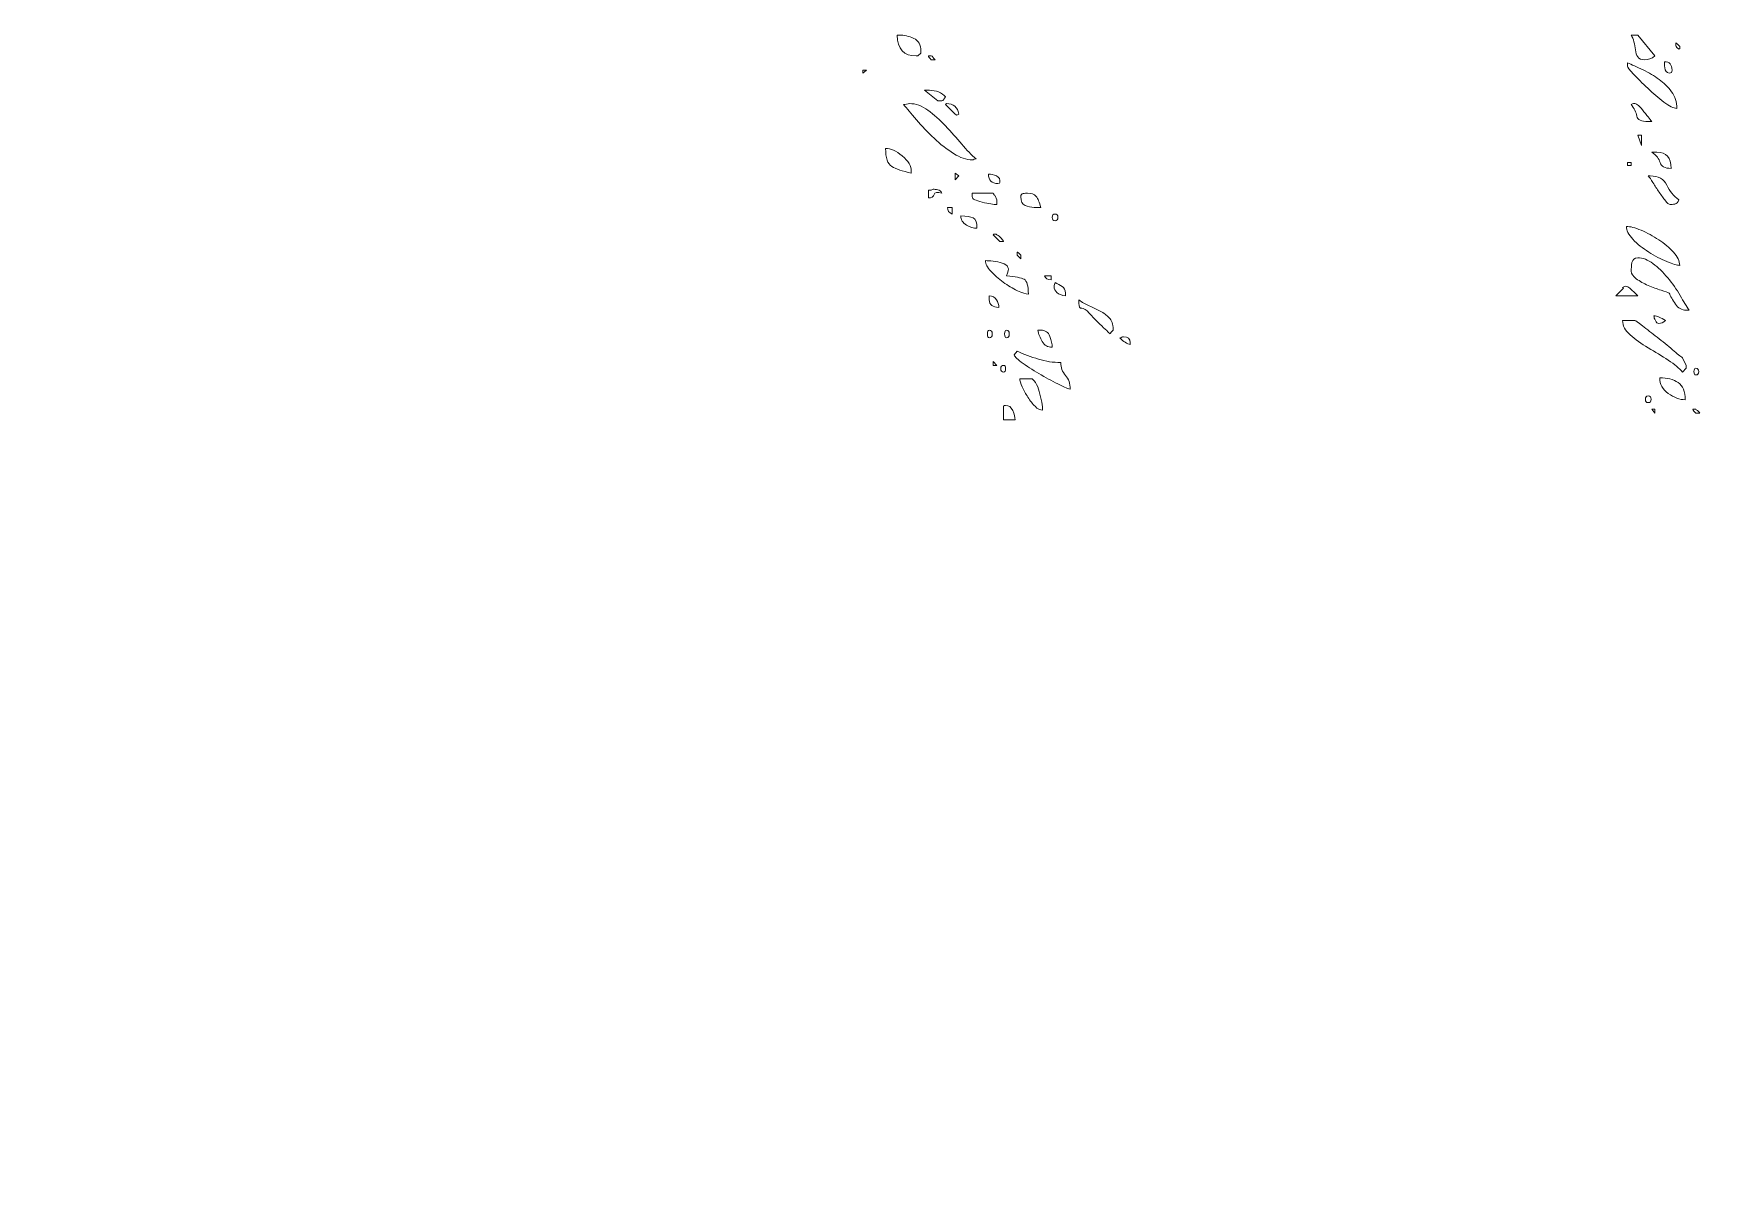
# Model space of a CAD drawing. Extents: x 915 to 2086, y -2344 to -655.
# Drawn here: x 1070.5 to 1226, y -866.4 to -759.9 of the extents above; entities that cross this region are included whole.
import ezdxf

# ---------------------------------------------------------------- set-up
doc = ezdxf.new("R2010")
doc.units = 0
doc.header["$MEASUREMENT"] = 0
doc.layers.add('Layer 1', color=7, linetype='Continuous')

# ---------------------------------------------------------------- blocks, each defined once
blk = doc.blocks.new('block 2')
at = {"layer": 'Layer 1', "lineweight": 0}
for points in [[(1147.5, -763.32), (1147.15, -763.59), (1147.15, -763.32), (1147.5, -763.32)], [(1219.14, -769.31), (1219.14, -770.27), (1218.79, -769.31), (1219.14, -769.31)], [(1218.18, -771.86), (1218.18, -772.12), (1217.83, -772.12), (1217.83, -771.86), (1218.18, -771.86)], [(1156.04, -773.09), (1155.68, -773.45), (1155.68, -772.83), (1156.04, -773.09)], [(1159.56, -790.61), (1159.21, -790.61), (1159.21, -790.25), (1159.56, -790.61)], [(1220.38, -794.66), (1220.38, -795.01), (1220.11, -794.66), (1220.38, -794.66)]]:
    blk.add_lwpolyline(points, dxfattribs=at)
for points, knots in [([(2085.86, -929.01), (2085.63, -928.87), (2085.41, -928.75), (2085.18, -928.61), (2085.18, -928.61), (2085.18, -716.49), (2085.18, -716.49), (2085.18, -682.75), (2057.73, -655.31), (2024, -655.31), (2024, -655.31), (976.9, -655.31), (976.9, -655.31), (943.16, -655.31), (915.72, -682.75), (915.72, -716.49), (915.72, -716.49), (915.72, -928.61), (915.72, -928.61), (915.49, -928.75), (915.27, -928.87), (915.04, -929.01), (915.04, -929.01), (915.28, -929.05), (915.72, -929.14), (915.72, -929.14), (915.72, -2282.96), (915.72, -2282.96), (915.72, -2316.7), (943.16, -2344.14), (976.9, -2344.14), (976.9, -2344.14), (2024, -2344.14), (2024, -2344.14), (2057.73, -2344.14), (2085.18, -2316.7), (2085.18, -2282.96), (2085.18, -2282.96), (2085.18, -929.14), (2085.18, -929.14), (2085.62, -929.05), (2085.86, -929.01), (2085.86, -929.01)], [0, 0, 0, 0, 1, 1, 1, 2, 2, 2, 3, 3, 3, 4, 4, 4, 5, 5, 5, 6, 6, 6, 7, 7, 7, 8, 8, 8, 9, 9, 9, 10, 10, 10, 11, 11, 11, 12, 12, 12, 13, 13, 13, 14, 14, 14, 14]), ([(1152.52, -761.74), (1152.52, -761.74), (1152.25, -762), (1152.25, -762), (1152.25, -762), (1152.08, -762), (1152.08, -762), (1150.96, -762), (1150.37, -761.36), (1150.32, -760.07), (1150.32, -760.07), (1150.49, -760.07), (1150.49, -760.07), (1150.96, -760.07), (1151.42, -760.17), (1151.86, -760.37), (1152.3, -760.58), (1152.52, -760.98), (1152.52, -761.56), (1152.52, -761.56), (1152.52, -761.74), (1152.52, -761.74)], [0, 0, 0, 0, 1, 1, 1, 2, 2, 2, 3, 3, 3, 4, 4, 4, 5, 5, 5, 6, 6, 6, 7, 7, 7, 7]), ([(1218.79, -760.07), (1218.79, -760.07), (1220.38, -762), (1220.38, -762), (1220.08, -762.24), (1219.76, -762.35), (1219.41, -762.35), (1219.12, -762.35), (1218.91, -762.27), (1218.79, -762.09), (1218.68, -761.91), (1218.6, -761.69), (1218.57, -761.43), (1218.54, -761.17), (1218.5, -760.92), (1218.44, -760.68), (1218.38, -760.45), (1218.29, -760.24), (1218.18, -760.07), (1218.18, -760.07), (1218.79, -760.07), (1218.79, -760.07)], [0, 0, 0, 0, 1, 1, 1, 2, 2, 2, 3, 3, 3, 4, 4, 4, 5, 5, 5, 6, 6, 6, 7, 7, 7, 7]), ([(1222.58, -761.38), (1222.58, -761.38), (1222.4, -761.21), (1222.4, -761.21), (1222.34, -761.15), (1222.31, -761.09), (1222.31, -761.03), (1222.31, -761.03), (1222.31, -760.77), (1222.31, -760.77), (1222.31, -760.77), (1222.49, -760.94), (1222.49, -760.94), (1222.49, -760.94), (1222.58, -761.03), (1222.58, -761.03), (1222.58, -761.03), (1222.67, -761.12), (1222.67, -761.12), (1222.67, -761.12), (1222.67, -761.21), (1222.67, -761.21), (1222.67, -761.21), (1222.67, -761.3), (1222.67, -761.3), (1222.67, -761.3), (1222.58, -761.38), (1222.58, -761.38)], [0, 0, 0, 0, 1, 1, 1, 2, 2, 2, 3, 3, 3, 4, 4, 4, 5, 5, 5, 6, 6, 6, 7, 7, 7, 8, 8, 8, 9, 9, 9, 9]), ([(1153.22, -762), (1153.22, -762), (1153.48, -762), (1153.48, -762), (1153.54, -762), (1153.6, -762.04), (1153.66, -762.13), (1153.72, -762.22), (1153.78, -762.3), (1153.84, -762.35), (1153.84, -762.35), (1153.48, -762.35), (1153.48, -762.35), (1153.31, -762.18), (1153.22, -762.06), (1153.22, -762)], [0, 0, 0, 0, 1, 1, 1, 2, 2, 2, 3, 3, 3, 4, 4, 4, 5, 5, 5, 5]), ([(1221.21, -766.27), (1220.71, -765.89), (1220.22, -765.46), (1219.72, -764.99), (1219.22, -764.52), (1218.78, -764.08), (1218.4, -763.67), (1218.02, -763.27), (1217.83, -763.03), (1217.83, -762.97), (1217.83, -762.97), (1217.83, -762.62), (1217.83, -762.62), (1218.24, -762.79), (1218.72, -763.02), (1219.28, -763.28), (1219.83, -763.54), (1220.33, -763.84), (1220.77, -764.16), (1221.21, -764.48), (1221.59, -764.86), (1221.92, -765.3), (1222.24, -765.74), (1222.4, -766.26), (1222.4, -766.84), (1222.11, -766.84), (1221.71, -766.65), (1221.21, -766.27)], [0, 0, 0, 0, 1, 1, 1, 2, 2, 2, 3, 3, 3, 4, 4, 4, 5, 5, 5, 6, 6, 6, 7, 7, 7, 8, 8, 8, 9, 9, 9, 9]), ([(1221.7, -763.59), (1221.46, -763.53), (1221.33, -763.36), (1221.3, -763.1), (1221.27, -762.84), (1221.26, -762.65), (1221.26, -762.53), (1221.73, -762.53), (1221.96, -762.79), (1221.96, -763.32), (1221.96, -763.5), (1221.88, -763.59), (1221.7, -763.59)], [0, 0, 0, 0, 1, 1, 1, 2, 2, 2, 3, 3, 3, 4, 4, 4, 4]), ([(1153.18, -767.02), (1153.73, -767.43), (1154.28, -767.91), (1154.8, -768.47), (1155.33, -769.03), (1155.83, -769.59), (1156.3, -770.14), (1156.77, -770.7), (1157.21, -771.16), (1157.62, -771.51), (1157.56, -771.51), (1157.5, -771.52), (1157.45, -771.55), (1157.39, -771.58), (1157.33, -771.6), (1157.27, -771.6), (1156.74, -771.6), (1156.17, -771.41), (1155.55, -771.02), (1154.94, -770.64), (1154.33, -770.17), (1153.75, -769.61), (1153.16, -769.06), (1152.62, -768.49), (1152.12, -767.9), (1151.62, -767.31), (1151.22, -766.84), (1150.93, -766.49), (1150.99, -766.49), (1151.08, -766.48), (1151.2, -766.45), (1151.31, -766.42), (1151.4, -766.4), (1151.46, -766.4), (1152.05, -766.4), (1152.62, -766.61), (1153.18, -767.02)], [0, 0, 0, 0, 1, 1, 1, 2, 2, 2, 3, 3, 3, 4, 4, 4, 5, 5, 5, 6, 6, 6, 7, 7, 7, 8, 8, 8, 9, 9, 9, 10, 10, 10, 11, 11, 11, 12, 12, 12, 12]), ([(1153.31, -765.17), (1153.95, -765.17), (1154.45, -765.37), (1154.8, -765.79), (1154.75, -765.84), (1154.69, -765.92), (1154.63, -766.01), (1154.57, -766.09), (1154.51, -766.14), (1154.45, -766.14), (1154.45, -766.14), (1154.1, -766.14), (1154.1, -766.14), (1154.1, -766.14), (1152.87, -765.17), (1152.87, -765.17), (1152.87, -765.17), (1153.31, -765.17), (1153.31, -765.17)], [0, 0, 0, 0, 1, 1, 1, 2, 2, 2, 3, 3, 3, 4, 4, 4, 5, 5, 5, 6, 6, 6, 6]), ([(1154.89, -766.4), (1155.54, -766.4), (1155.92, -766.73), (1156.04, -767.37), (1156.04, -767.37), (1155.86, -767.46), (1155.86, -767.46), (1155.86, -767.46), (1155.68, -767.37), (1155.68, -767.37), (1155.68, -767.37), (1154.8, -766.49), (1154.8, -766.49), (1154.8, -766.49), (1154.89, -766.4), (1154.89, -766.4)], [0, 0, 0, 0, 1, 1, 1, 2, 2, 2, 3, 3, 3, 4, 4, 4, 5, 5, 5, 5]), ([(1218.71, -767.55), (1218.65, -767.19), (1218.47, -766.84), (1218.18, -766.49), (1218.24, -766.43), (1218.35, -766.4), (1218.53, -766.4), (1218.71, -766.4), (1218.98, -766.65), (1219.37, -767.15), (1219.75, -767.65), (1220, -767.96), (1220.11, -768.07), (1220.11, -768.07), (1219.76, -768.07), (1219.76, -768.07), (1219.12, -768.07), (1218.76, -767.9), (1218.71, -767.55)], [0, 0, 0, 0, 1, 1, 1, 2, 2, 2, 3, 3, 3, 4, 4, 4, 5, 5, 5, 6, 6, 6, 6]), ([(1150.8, -771.24), (1151.36, -771.71), (1151.64, -772.18), (1151.64, -772.65), (1151.64, -772.65), (1151.64, -772.83), (1151.64, -772.83), (1150.81, -772.65), (1150.21, -772.45), (1149.83, -772.21), (1149.45, -771.98), (1149.26, -771.42), (1149.26, -770.54), (1149.73, -770.54), (1150.24, -770.77), (1150.8, -771.24)], [0, 0, 0, 0, 1, 1, 1, 2, 2, 2, 3, 3, 3, 4, 4, 4, 5, 5, 5, 5]), ([(1220.55, -770.89), (1221.43, -770.89), (1221.88, -771.39), (1221.88, -772.39), (1221.29, -772.39), (1220.95, -772.21), (1220.86, -771.86), (1220.77, -771.51), (1220.52, -771.18), (1220.11, -770.89), (1220.11, -770.89), (1220.55, -770.89), (1220.55, -770.89)], [0, 0, 0, 0, 1, 1, 1, 2, 2, 2, 3, 3, 3, 4, 4, 4, 4]), ([(1159.65, -773.79), (1159.06, -773.79), (1158.77, -773.5), (1158.77, -772.92), (1159, -772.92), (1159.25, -772.98), (1159.51, -773.09), (1159.78, -773.21), (1159.88, -773.41), (1159.82, -773.71), (1159.82, -773.77), (1159.76, -773.79), (1159.65, -773.79)], [0, 0, 0, 0, 1, 1, 1, 2, 2, 2, 3, 3, 3, 4, 4, 4, 4]), ([(1219.94, -773.09), (1220.7, -773.09), (1221.21, -773.37), (1221.48, -773.93), (1221.74, -774.49), (1222.11, -774.94), (1222.58, -775.29), (1222.52, -775.53), (1222.4, -775.66), (1222.23, -775.69), (1222.05, -775.72), (1221.9, -775.73), (1221.79, -775.73), (1221.67, -775.73), (1221.52, -775.61), (1221.35, -775.38), (1221.17, -775.15), (1220.98, -774.88), (1220.77, -774.59), (1220.57, -774.3), (1220.38, -774), (1220.2, -773.71), (1220.03, -773.41), (1219.88, -773.21), (1219.76, -773.09), (1219.76, -773.09), (1219.94, -773.09), (1219.94, -773.09)], [0, 0, 0, 0, 1, 1, 1, 2, 2, 2, 3, 3, 3, 4, 4, 4, 5, 5, 5, 6, 6, 6, 7, 7, 7, 8, 8, 8, 9, 9, 9, 9]), ([(1154.45, -774.68), (1154.04, -774.56), (1153.81, -774.6), (1153.75, -774.81), (1153.69, -775.01), (1153.51, -775.12), (1153.22, -775.12), (1153.22, -775.12), (1153.22, -774.41), (1153.22, -774.41), (1153.22, -774.41), (1153.4, -774.41), (1153.4, -774.41), (1153.45, -774.41), (1153.5, -774.4), (1153.53, -774.37), (1153.56, -774.34), (1153.6, -774.32), (1153.66, -774.32), (1153.78, -774.32), (1153.92, -774.34), (1154.1, -774.37), (1154.28, -774.4), (1154.39, -774.5), (1154.45, -774.68)], [0, 0, 0, 0, 1, 1, 1, 2, 2, 2, 3, 3, 3, 4, 4, 4, 5, 5, 5, 6, 6, 6, 7, 7, 7, 8, 8, 8, 8]), ([(1159.21, -774.68), (1159.26, -774.79), (1159.32, -774.88), (1159.38, -774.94), (1159.38, -774.94), (1159.56, -775.29), (1159.56, -775.29), (1159.56, -775.29), (1159.56, -775.73), (1159.56, -775.73), (1159.26, -775.73), (1158.81, -775.66), (1158.19, -775.51), (1157.58, -775.37), (1157.27, -775.21), (1157.27, -775.03), (1157.27, -775.03), (1157.27, -774.68), (1157.27, -774.68), (1157.27, -774.68), (1159.21, -774.68), (1159.21, -774.68)], [0, 0, 0, 0, 1, 1, 1, 2, 2, 2, 3, 3, 3, 4, 4, 4, 5, 5, 5, 6, 6, 6, 7, 7, 7, 7]), ([(1162.99, -776), (1162.7, -776), (1162.42, -775.94), (1162.15, -775.82), (1161.89, -775.7), (1161.76, -775.44), (1161.76, -775.03), (1161.76, -774.85), (1161.83, -774.75), (1161.98, -774.72), (1162.12, -774.69), (1162.26, -774.68), (1162.37, -774.68), (1162.73, -774.68), (1162.99, -774.78), (1163.17, -774.98), (1163.34, -775.19), (1163.49, -775.53), (1163.61, -776), (1163.61, -776), (1162.99, -776), (1162.99, -776)], [0, 0, 0, 0, 1, 1, 1, 2, 2, 2, 3, 3, 3, 4, 4, 4, 5, 5, 5, 6, 6, 6, 7, 7, 7, 7]), ([(1155.42, -776), (1155.42, -776), (1155.42, -776.61), (1155.42, -776.61), (1155.13, -776.5), (1154.98, -776.29), (1154.98, -776), (1154.98, -776), (1155.42, -776), (1155.42, -776)], [0, 0, 0, 0, 1, 1, 1, 2, 2, 2, 3, 3, 3, 3]), ([(1157.71, -777.93), (1157.41, -777.93), (1157.09, -777.83), (1156.74, -777.63), (1156.39, -777.42), (1156.21, -777.14), (1156.21, -776.79), (1156.74, -776.79), (1157.12, -776.85), (1157.36, -776.97), (1157.59, -777.08), (1157.71, -777.4), (1157.71, -777.93)], [0, 0, 0, 0, 1, 1, 1, 2, 2, 2, 3, 3, 3, 4, 4, 4, 4]), ([(1164.93, -777.23), (1164.75, -777.23), (1164.66, -777.13), (1164.66, -776.92), (1164.66, -776.72), (1164.75, -776.61), (1164.93, -776.61), (1165.1, -776.61), (1165.19, -776.72), (1165.19, -776.92), (1165.19, -777.13), (1165.1, -777.23), (1164.93, -777.23)], [0, 0, 0, 0, 1, 1, 1, 2, 2, 2, 3, 3, 3, 4, 4, 4, 4]), ([(1159.82, -779.16), (1159.82, -779.16), (1159.21, -778.55), (1159.21, -778.55), (1159.21, -778.49), (1159.23, -778.46), (1159.29, -778.46), (1159.29, -778.46), (1159.38, -778.46), (1159.38, -778.46), (1159.38, -778.46), (1159.47, -778.46), (1159.47, -778.46), (1159.47, -778.46), (1159.56, -778.55), (1159.56, -778.55), (1159.62, -778.55), (1159.72, -778.62), (1159.87, -778.77), (1160.01, -778.92), (1160.11, -779.05), (1160.17, -779.16), (1160.17, -779.16), (1159.82, -779.16), (1159.82, -779.16)], [0, 0, 0, 0, 1, 1, 1, 2, 2, 2, 3, 3, 3, 4, 4, 4, 5, 5, 5, 6, 6, 6, 7, 7, 7, 8, 8, 8, 8]), ([(1219.1, -778.11), (1219.66, -778.34), (1220.2, -778.64), (1220.73, -778.99), (1221.26, -779.34), (1221.71, -779.72), (1222.09, -780.13), (1222.47, -780.54), (1222.67, -780.96), (1222.67, -781.36), (1222.43, -781.36), (1222.04, -781.25), (1221.48, -781.01), (1220.92, -780.78), (1220.36, -780.49), (1219.81, -780.13), (1219.25, -779.78), (1218.76, -779.39), (1218.35, -778.94), (1217.94, -778.5), (1217.74, -778.11), (1217.74, -777.76), (1218.09, -777.76), (1218.54, -777.88), (1219.1, -778.11)], [0, 0, 0, 0, 1, 1, 1, 2, 2, 2, 3, 3, 3, 4, 4, 4, 5, 5, 5, 6, 6, 6, 7, 7, 7, 8, 8, 8, 8]), ([(1161.41, -780.4), (1161.41, -780.4), (1161.41, -780.13), (1161.41, -780.13), (1161.46, -780.13), (1161.58, -780.22), (1161.76, -780.4), (1161.76, -780.4), (1161.76, -780.75), (1161.76, -780.75), (1161.76, -780.75), (1161.41, -780.4), (1161.41, -780.4)], [0, 0, 0, 0, 1, 1, 1, 2, 2, 2, 3, 3, 3, 4, 4, 4, 4]), ([(1162.07, -782.64), (1162.33, -782.79), (1162.46, -783.24), (1162.46, -784.01), (1162.23, -784.01), (1161.89, -783.9), (1161.45, -783.7), (1161.01, -783.49), (1160.57, -783.23), (1160.13, -782.91), (1159.69, -782.58), (1159.31, -782.25), (1158.99, -781.89), (1158.66, -781.54), (1158.5, -781.22), (1158.5, -780.92), (1158.68, -780.92), (1158.91, -780.94), (1159.21, -780.97), (1159.5, -781), (1159.78, -781.06), (1160.04, -781.15), (1160.3, -781.23), (1160.48, -781.36), (1160.57, -781.54), (1160.66, -781.72), (1160.61, -781.98), (1160.44, -782.33), (1161.26, -782.39), (1161.8, -782.5), (1162.07, -782.64)], [0, 0, 0, 0, 1, 1, 1, 2, 2, 2, 3, 3, 3, 4, 4, 4, 5, 5, 5, 6, 6, 6, 7, 7, 7, 8, 8, 8, 9, 9, 9, 10, 10, 10, 10]), ([(1222.27, -784.93), (1222.01, -784.55), (1221.82, -784.21), (1221.7, -783.92), (1221.58, -783.86), (1221.33, -783.77), (1220.95, -783.65), (1220.57, -783.54), (1220.17, -783.39), (1219.76, -783.21), (1219.35, -783.04), (1218.98, -782.83), (1218.66, -782.6), (1218.34, -782.36), (1218.18, -782.13), (1218.18, -781.89), (1218.18, -781.66), (1218.21, -781.4), (1218.26, -781.1), (1218.32, -780.81), (1218.5, -780.66), (1218.79, -780.66), (1219.26, -780.66), (1219.73, -780.84), (1220.2, -781.19), (1220.67, -781.54), (1221.13, -781.98), (1221.57, -782.51), (1222.01, -783.04), (1222.39, -783.58), (1222.71, -784.14), (1223.03, -784.7), (1223.31, -785.15), (1223.55, -785.5), (1223.55, -785.5), (1223.28, -785.5), (1223.28, -785.5), (1222.87, -785.5), (1222.53, -785.31), (1222.27, -784.93)], [0, 0, 0, 0, 1, 1, 1, 2, 2, 2, 3, 3, 3, 4, 4, 4, 5, 5, 5, 6, 6, 6, 7, 7, 7, 8, 8, 8, 9, 9, 9, 10, 10, 10, 11, 11, 11, 12, 12, 12, 13, 13, 13, 13]), ([(1163.96, -782.33), (1163.96, -782.33), (1164.57, -782.33), (1164.57, -782.33), (1164.57, -782.33), (1164.57, -782.69), (1164.57, -782.69), (1164.22, -782.69), (1164.02, -782.57), (1163.96, -782.33)], [0, 0, 0, 0, 1, 1, 1, 2, 2, 2, 3, 3, 3, 3]), ([(1165.59, -783.3), (1165.79, -783.42), (1165.89, -783.63), (1165.89, -783.92), (1165.89, -783.92), (1165.89, -784.18), (1165.89, -784.18), (1165.19, -784.07), (1164.84, -783.77), (1164.84, -783.3), (1164.84, -783.24), (1164.85, -783.18), (1164.88, -783.12), (1164.91, -783.07), (1164.93, -783.01), (1164.93, -782.95), (1165.16, -783.07), (1165.38, -783.18), (1165.59, -783.3)], [0, 0, 0, 0, 1, 1, 1, 2, 2, 2, 3, 3, 3, 4, 4, 4, 5, 5, 5, 6, 6, 6, 6]), ([(1217.47, -783.48), (1217.47, -783.48), (1217.39, -783.39), (1217.39, -783.39), (1217.39, -783.39), (1217.56, -783.3), (1217.56, -783.3), (1217.74, -783.24), (1217.97, -783.36), (1218.26, -783.65), (1218.56, -783.95), (1218.73, -784.12), (1218.79, -784.18), (1218.79, -784.18), (1216.77, -784.18), (1216.77, -784.18), (1216.77, -784.18), (1217.47, -783.48), (1217.47, -783.48)], [0, 0, 0, 0, 1, 1, 1, 2, 2, 2, 3, 3, 3, 4, 4, 4, 5, 5, 5, 6, 6, 6, 6]), ([(1158.85, -784.54), (1158.85, -784.54), (1158.85, -784.18), (1158.85, -784.18), (1159.15, -784.18), (1159.37, -784.3), (1159.51, -784.54), (1159.66, -784.77), (1159.73, -785), (1159.73, -785.24), (1159.15, -785.24), (1158.85, -785), (1158.85, -784.54)], [0, 0, 0, 0, 1, 1, 1, 2, 2, 2, 3, 3, 3, 4, 4, 4, 4]), ([(1167.13, -784.88), (1167.13, -784.88), (1167.13, -784.54), (1167.13, -784.54), (1167.42, -784.77), (1167.74, -784.96), (1168.09, -785.11), (1168.45, -785.25), (1168.78, -785.41), (1169.11, -785.59), (1169.43, -785.77), (1169.71, -785.97), (1169.94, -786.21), (1170.18, -786.44), (1170.3, -786.79), (1170.3, -787.26), (1170.3, -787.26), (1170.3, -787.35), (1170.3, -787.35), (1170.3, -787.35), (1170.12, -787.53), (1170.12, -787.53), (1170.06, -787.59), (1170.03, -787.64), (1170.03, -787.7), (1169.91, -787.59), (1169.59, -787.28), (1169.06, -786.78), (1168.54, -786.28), (1168.21, -785.94), (1168.09, -785.77), (1167.8, -785.47), (1167.57, -785.33), (1167.39, -785.33), (1167.21, -785.33), (1167.13, -785.18), (1167.13, -784.88)], [0, 0, 0, 0, 1, 1, 1, 2, 2, 2, 3, 3, 3, 4, 4, 4, 5, 5, 5, 6, 6, 6, 7, 7, 7, 8, 8, 8, 9, 9, 9, 10, 10, 10, 11, 11, 11, 12, 12, 12, 12]), ([(1222.93, -791.22), (1222.64, -790.87), (1222.2, -790.5), (1221.61, -790.12), (1221.02, -789.74), (1220.41, -789.36), (1219.76, -788.98), (1219.12, -788.6), (1218.56, -788.2), (1218.09, -787.79), (1217.62, -787.38), (1217.39, -786.94), (1217.39, -786.47), (1217.39, -786.47), (1218.53, -786.47), (1218.53, -786.47), (1218.59, -786.47), (1218.82, -786.63), (1219.23, -786.96), (1219.64, -787.28), (1220.1, -787.63), (1220.6, -788.01), (1221.1, -788.39), (1221.57, -788.78), (1222.01, -789.16), (1222.45, -789.54), (1222.76, -789.78), (1222.93, -789.9), (1222.93, -789.9), (1223.28, -790.61), (1223.28, -790.61), (1223.28, -790.61), (1223.28, -790.87), (1223.28, -790.87), (1223.28, -790.87), (1222.93, -791.22), (1222.93, -791.22)], [0, 0, 0, 0, 1, 1, 1, 2, 2, 2, 3, 3, 3, 4, 4, 4, 5, 5, 5, 6, 6, 6, 7, 7, 7, 8, 8, 8, 9, 9, 9, 10, 10, 10, 11, 11, 11, 12, 12, 12, 12]), ([(1220.29, -786.03), (1220.58, -786.03), (1220.94, -786.18), (1221.35, -786.47), (1221.17, -786.64), (1220.96, -786.73), (1220.73, -786.73), (1220.61, -786.73), (1220.51, -786.64), (1220.42, -786.47), (1220.33, -786.3), (1220.29, -786.15), (1220.29, -786.03)], [0, 0, 0, 0, 1, 1, 1, 2, 2, 2, 3, 3, 3, 4, 4, 4, 4]), ([(1159.12, -787.7), (1159.12, -787.94), (1159.03, -788.06), (1158.85, -788.06), (1158.73, -788.06), (1158.68, -787.94), (1158.68, -787.7), (1158.68, -787.47), (1158.73, -787.35), (1158.85, -787.35), (1159.03, -787.35), (1159.12, -787.47), (1159.12, -787.7)], [0, 0, 0, 0, 1, 1, 1, 2, 2, 2, 3, 3, 3, 4, 4, 4, 4]), ([(1160.26, -787.7), (1160.26, -787.47), (1160.32, -787.35), (1160.44, -787.35), (1160.61, -787.35), (1160.7, -787.47), (1160.7, -787.7), (1160.7, -787.94), (1160.61, -788.06), (1160.44, -788.06), (1160.32, -788.06), (1160.26, -787.94), (1160.26, -787.7)], [0, 0, 0, 0, 1, 1, 1, 2, 2, 2, 3, 3, 3, 4, 4, 4, 4]), ([(1164.44, -787.92), (1164.59, -788.31), (1164.66, -788.64), (1164.66, -788.93), (1164.25, -788.93), (1163.94, -788.76), (1163.74, -788.4), (1163.53, -788.06), (1163.4, -787.7), (1163.34, -787.35), (1163.34, -787.35), (1163.61, -787.35), (1163.61, -787.35), (1164.02, -787.35), (1164.3, -787.54), (1164.44, -787.92)], [0, 0, 0, 0, 1, 1, 1, 2, 2, 2, 3, 3, 3, 4, 4, 4, 5, 5, 5, 5]), ([(1170.91, -788.06), (1170.97, -788.06), (1171.03, -788.04), (1171.09, -788.01), (1171.15, -787.98), (1171.2, -787.97), (1171.26, -787.97), (1171.67, -787.97), (1171.88, -788.14), (1171.88, -788.49), (1171.88, -788.49), (1171.88, -788.67), (1171.88, -788.67), (1171.59, -788.61), (1171.26, -788.4), (1170.91, -788.06)], [0, 0, 0, 0, 1, 1, 1, 2, 2, 2, 3, 3, 3, 4, 4, 4, 5, 5, 5, 5]), ([(1165.45, -790.34), (1165.45, -790.81), (1165.6, -791.21), (1165.89, -791.53), (1166.19, -791.85), (1166.33, -792.28), (1166.33, -792.81), (1166.22, -792.81), (1165.89, -792.68), (1165.37, -792.41), (1164.84, -792.15), (1164.27, -791.84), (1163.65, -791.49), (1163.03, -791.14), (1162.48, -790.78), (1161.98, -790.43), (1161.48, -790.08), (1161.2, -789.82), (1161.14, -789.64), (1161.14, -789.64), (1161.41, -789.29), (1161.41, -789.29), (1162.05, -789.58), (1162.71, -789.83), (1163.39, -790.03), (1164.06, -790.24), (1164.75, -790.34), (1165.45, -790.34)], [0, 0, 0, 0, 1, 1, 1, 2, 2, 2, 3, 3, 3, 4, 4, 4, 5, 5, 5, 6, 6, 6, 7, 7, 7, 8, 8, 8, 9, 9, 9, 9]), ([(1160.35, -790.92), (1160.35, -791.12), (1160.29, -791.22), (1160.17, -791.22), (1160, -791.22), (1159.91, -791.12), (1159.91, -790.92), (1159.91, -790.71), (1160, -790.61), (1160.17, -790.61), (1160.29, -790.61), (1160.35, -790.71), (1160.35, -790.92)], [0, 0, 0, 0, 1, 1, 1, 2, 2, 2, 3, 3, 3, 4, 4, 4, 4]), ([(1223.99, -791.18), (1223.99, -790.97), (1224.04, -790.87), (1224.16, -790.87), (1224.34, -790.87), (1224.43, -790.97), (1224.43, -791.18), (1224.43, -791.39), (1224.34, -791.49), (1224.16, -791.49), (1224.04, -791.49), (1223.99, -791.39), (1223.99, -791.18)], [0, 0, 0, 0, 1, 1, 1, 2, 2, 2, 3, 3, 3, 4, 4, 4, 4]), ([(1163.78, -794.74), (1163.55, -794.74), (1163.31, -794.63), (1163.08, -794.39), (1162.84, -794.16), (1162.62, -793.88), (1162.42, -793.55), (1162.21, -793.23), (1162.03, -792.91), (1161.89, -792.59), (1161.74, -792.26), (1161.67, -792.01), (1161.67, -791.84), (1161.67, -791.84), (1162.73, -791.84), (1162.73, -791.84), (1162.84, -791.84), (1162.97, -791.96), (1163.12, -792.19), (1163.27, -792.43), (1163.39, -792.7), (1163.47, -793.03), (1163.56, -793.35), (1163.63, -793.67), (1163.69, -794), (1163.75, -794.32), (1163.78, -794.57), (1163.78, -794.74)], [0, 0, 0, 0, 1, 1, 1, 2, 2, 2, 3, 3, 3, 4, 4, 4, 5, 5, 5, 6, 6, 6, 7, 7, 7, 8, 8, 8, 9, 9, 9, 9]), ([(1223.19, -793.78), (1222.67, -793.78), (1222.14, -793.59), (1221.61, -793.2), (1221.08, -792.82), (1220.82, -792.34), (1220.82, -791.75), (1221.52, -791.75), (1222.09, -791.9), (1222.53, -792.19), (1222.97, -792.49), (1223.19, -793.02), (1223.19, -793.78)], [0, 0, 0, 0, 1, 1, 1, 2, 2, 2, 3, 3, 3, 4, 4, 4, 4]), ([(1160.17, -794.39), (1160.23, -794.33), (1160.29, -794.3), (1160.35, -794.3), (1160.64, -794.3), (1160.86, -794.46), (1161.01, -794.79), (1161.15, -795.11), (1161.23, -795.39), (1161.23, -795.63), (1161.23, -795.63), (1160.17, -795.63), (1160.17, -795.63), (1160.17, -795.63), (1160.17, -794.39), (1160.17, -794.39)], [0, 0, 0, 0, 1, 1, 1, 2, 2, 2, 3, 3, 3, 4, 4, 4, 5, 5, 5, 5]), ([(1220.03, -793.73), (1220.03, -793.94), (1219.94, -794.04), (1219.76, -794.04), (1219.59, -794.04), (1219.5, -793.94), (1219.5, -793.73), (1219.5, -793.53), (1219.59, -793.42), (1219.76, -793.42), (1219.94, -793.42), (1220.03, -793.53), (1220.03, -793.73)], [0, 0, 0, 0, 1, 1, 1, 2, 2, 2, 3, 3, 3, 4, 4, 4, 4]), ([(1224.16, -794.66), (1224.22, -794.72), (1224.3, -794.78), (1224.38, -794.83), (1224.47, -794.89), (1224.52, -794.95), (1224.52, -795.01), (1224.52, -795.01), (1224.16, -795.01), (1224.16, -795.01), (1224.16, -795.01), (1223.99, -794.83), (1223.99, -794.83), (1223.93, -794.78), (1223.9, -794.72), (1223.9, -794.66), (1223.9, -794.66), (1224.16, -794.66), (1224.16, -794.66)], [0, 0, 0, 0, 1, 1, 1, 2, 2, 2, 3, 3, 3, 4, 4, 4, 5, 5, 5, 6, 6, 6, 6])]:
    blk.add_open_spline(points, degree=3, knots=knots, dxfattribs=at)

msp = doc.modelspace()

# ---------------------------------------------------------------- block references
at = {"layer": 'Layer 1'}
msp.add_blockref('block 2', (0, 0), dxfattribs=at)

doc.saveas('drawing.dxf')
